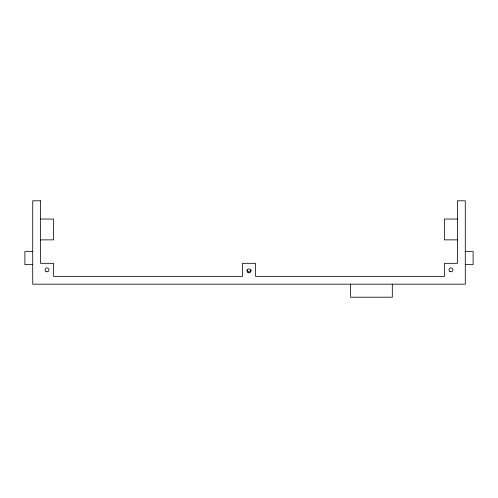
<?xml version="1.0" encoding="UTF-8"?>
<svg xmlns="http://www.w3.org/2000/svg" width="498" height="498" viewBox="0 0 498 498"><rect width="100%" height="100%" fill="white"/><g stroke="black" fill="none" stroke-linecap="round" stroke-linejoin="round"><path stroke-width="0.75" d="M40.537 219.052L53.566 219.052L53.566 239.862L40.537 239.862M457.463 219.052L444.434 219.052L444.434 239.862L457.463 239.862M32.719 251.608L24.9 251.608L24.9 264.637L32.719 264.637M465.281 251.608L473.1 251.608L473.1 264.637L465.281 264.637M392.318 284.177L392.318 297.206L350.629 297.206L350.629 284.177M250.955 269.848A1.955 1.955 0 0 1 249 271.802A1.955 1.955 0 0 1 247.045 269.848M40.537 200.794L32.719 200.794L32.719 284.177L465.281 284.177L465.281 200.794L457.463 200.794L457.463 263.33L444.434 263.33L444.434 276.359L255.518 276.359L255.518 263.33L242.482 263.33L242.482 276.359L53.566 276.359L53.566 263.33L40.537 263.33L40.537 200.794M449.974 271.541A1.955 1.955 0 0 0 452.906 269.848A1.955 1.955 0 0 0 449.974 268.154A1.955 1.955 0 0 0 449.974 271.541M46.071 271.541A1.955 1.955 0 0 0 49.003 269.848A1.955 1.955 0 0 0 46.071 268.154A1.955 1.955 0 0 0 46.071 271.541M248.023 272.568A1.955 1.955 0 0 0 250.955 270.875A1.955 1.955 0 0 0 248.023 269.181A1.955 1.955 0 0 0 248.023 272.568"/></g></svg>
